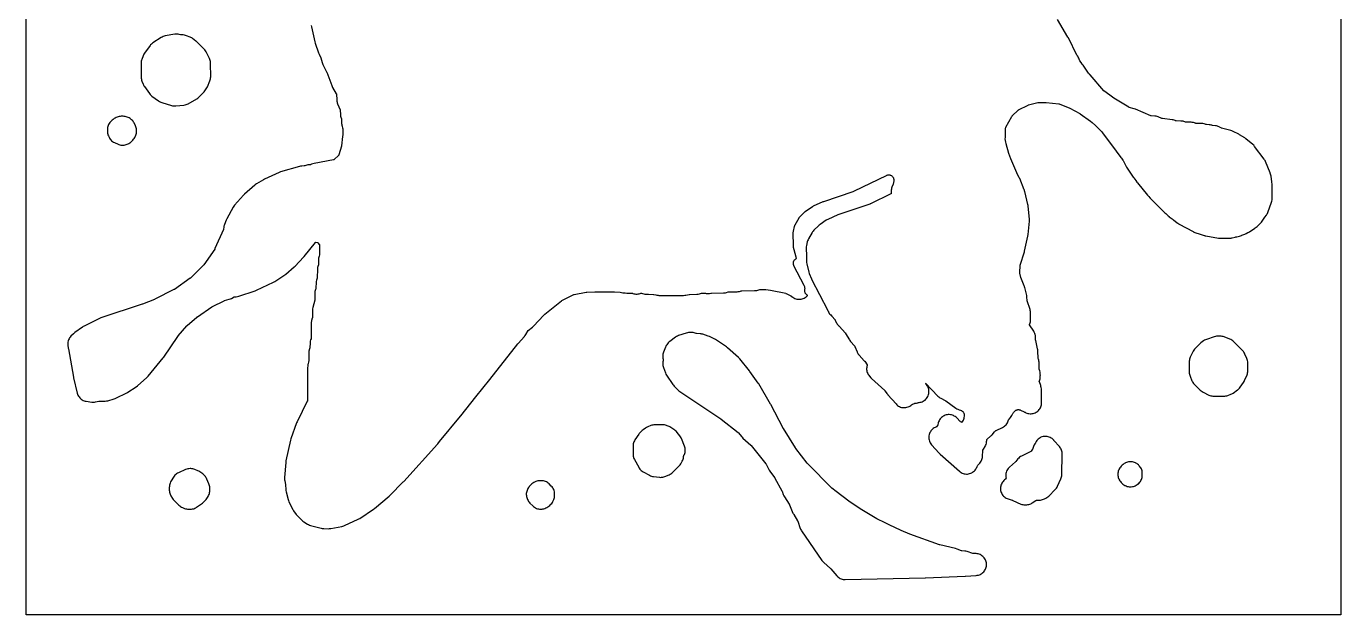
# Model space of a CAD drawing. Header units: millimetres. Extents: x 0 to 300, y 0 to 300.
# Drawn here: x 0 to 300, y 0 to 134.2 of the extents above; entities that cross this region are included whole.
import ezdxf

# ---------------------------------------------------------------- set-up
doc = ezdxf.new("R2010")
doc.units = ezdxf.units.MM
doc.layers.add('CUT', color=7, linetype='CONTINUOUS')

msp = doc.modelspace()

# ---------------------------------------------------------------- linework, layer by layer
at = {"layer": 'CUT'}
for points in [[(0, 0.0614), (0, 299.9386), (0.0029, 299.9971), (0.0614, 300), (299.9341, 300), (299.9926, 299.9971), (299.9954, 299.9386), (299.9954, 0.0614), (299.9926, 0.0029), (299.9341, 0), (0.0614, 0), (0.0029, 0.0029)], [(26.6581, 121.0111), (26.741, 120.8231), (26.8391, 120.6426), (26.9517, 120.4707), (28.0965, 118.8708), (28.2618, 118.664), (28.448, 118.4757), (28.653, 118.3083), (30.1998, 117.1761), (30.4385, 117.0214), (30.6932, 116.8949), (30.9607, 116.7981), (33.1611, 116.1406), (33.4027, 116.0814), (33.649, 116.0464), (33.8976, 116.0361), (34.1459, 116.0505), (35.9937, 116.2506), (36.245, 116.2908), (36.4909, 116.3564), (36.7288, 116.4466), (36.9564, 116.5606), (38.9458, 117.687), (39.133, 117.8042), (39.3092, 117.9375), (39.4729, 118.0858), (40.3218, 118.9263), (40.4723, 119.0891), (40.6077, 119.2646), (41.0633, 119.9122), (41.2077, 120.1434), (41.3261, 120.3889), (41.895, 121.7539), (41.9789, 121.9873), (42.0393, 122.2277), (42.0755, 122.473), (42.0873, 122.7207), (42.0812, 125.7398), (42.0696, 125.9754), (42.0358, 126.2088), (41.9802, 126.438), (41.9033, 126.661), (41.8056, 126.8757), (41.0198, 128.4078), (40.8928, 128.6273), (40.7441, 128.8328), (40.5755, 129.0222), (39.02, 130.5997), (38.8768, 130.7338), (38.7236, 130.8564), (37.9381, 131.4356), (37.7604, 131.5553), (37.573, 131.6593), (37.3774, 131.7469), (36.5916, 132.0591), (36.3418, 132.1434), (36.0845, 132.2009), (35.8225, 132.231), (35.3172, 132.2622), (35.2971, 132.264), (35.256, 132.2707), (35.2158, 132.2816), (35.1742, 132.2964), (34.9261, 132.3704), (34.6716, 132.4182), (34.4136, 132.4395), (34.1548, 132.434), (33.8979, 132.4018), (31.7067, 132.0107), (31.4628, 131.9544), (31.2258, 131.874), (30.9979, 131.7704), (30.7816, 131.6444), (28.8943, 130.4152), (28.7111, 130.2837), (28.5405, 130.1363), (28.3838, 129.9741), (28.2425, 129.7984), (26.9753, 128.0699), (26.849, 127.88), (26.7405, 127.6793), (26.6507, 127.4695), (26.3523, 126.6736), (26.282, 126.4565), (26.2318, 126.2338), (26.2021, 126.0075), (26.1932, 125.7794), (26.2142, 122.5976), (26.2263, 122.368), (26.2594, 122.1406), (26.3133, 121.9172), (26.3874, 121.6996)], [(22.3122, 107.1134), (22.5432, 107.1554), (22.7693, 107.2188), (23.0222, 107.3027), (23.2293, 107.3818), (23.4286, 107.479), (23.6185, 107.5934), (23.7975, 107.7242), (23.9642, 107.8703), (24.19, 108.0866), (24.3536, 108.2591), (24.5002, 108.4462), (24.6282, 108.6465), (24.7367, 108.858), (24.9695, 109.3705), (25.06, 109.5992), (25.1277, 109.8358), (25.1718, 110.0778), (25.1919, 110.323), (25.1878, 110.569), (25.1595, 110.8134), (25.1073, 111.0539), (25.0318, 111.288), (24.9336, 111.5136), (24.6083, 112.1707), (24.4945, 112.3756), (24.3621, 112.569), (24.2121, 112.7492), (24.0459, 112.9145), (23.8649, 113.0635), (23.6708, 113.195), (23.4653, 113.3076), (23.2204, 113.4273), (23.0127, 113.5173), (22.7978, 113.5882), (22.5774, 113.6393), (22.3532, 113.6704), (22.1271, 113.681), (21.6574, 113.6818), (21.428, 113.6716), (21.2006, 113.6404), (20.9769, 113.5885), (20.7589, 113.5163), (20.5485, 113.4244), (20.2708, 113.2876), (20.0297, 113.1518), (19.805, 112.9901), (19.5996, 112.8045), (19.2299, 112.4313), (19.2253, 112.4268), (19.0611, 112.2438), (18.9156, 112.0457), (18.7903, 111.8342), (18.6864, 111.6114), (18.6049, 111.3795), (18.5465, 111.1407), (18.5119, 110.8973), (18.5013, 110.6517), (18.5036, 110.2796), (18.5198, 110.011), (18.5647, 109.7457), (18.5738, 109.7134), (18.5747, 109.7083), (18.6073, 109.595), (18.6379, 109.4868), (18.6397, 109.4823), (18.6485, 109.4516), (18.7493, 109.2042), (18.8886, 108.9085), (19.0062, 108.6882), (19.1451, 108.4807), (19.3041, 108.2881), (19.4815, 108.1123), (19.6755, 107.9551), (19.8843, 107.8181), (20.1056, 107.7026), (20.11, 107.7006), (20.9372, 107.3202), (21.1548, 107.2322), (21.3798, 107.165), (21.61, 107.1193), (21.8436, 107.0953), (22.0783, 107.0934)], [(145.4065, 56.3745), (145.8661, 55.1375), (145.985, 54.8673), (146.135, 54.6131), (147.5402, 52.5233), (147.6815, 52.3332), (147.8401, 52.1574), (148.7726, 51.2177), (148.9601, 51.047), (149.1639, 50.8961), (158.5531, 44.6591), (158.5913, 44.6326), (158.6284, 44.6047), (162.4802, 41.5893), (162.4842, 41.586), (162.5207, 41.5525), (162.538, 41.5335), (162.5525, 41.5156), (163.2287, 40.6383), (163.3816, 40.4582), (163.5509, 40.2933), (165.3564, 38.6934), (165.3604, 38.6897), (165.4175, 38.6301), (165.4296, 38.6158), (168.7701, 34.4381), (168.7819, 34.4226), (168.8273, 34.3519), (168.8366, 34.3347), (169.4412, 33.1367), (169.5512, 32.9412), (169.6782, 32.7563), (170.7622, 31.3213), (170.8111, 31.2514), (170.8549, 31.1783), (172.4496, 28.2852), (172.452, 28.2806), (172.485, 28.2078), (172.4914, 28.1908), (172.7712, 27.3952), (172.8867, 27.1203), (173.0341, 26.861), (174.1208, 25.1909), (174.1297, 25.1766), (174.1638, 25.1123), (174.1706, 25.0969), (174.9886, 23.1503), (175.0668, 22.982), (175.1572, 22.8201), (176.0083, 21.4201), (176.018, 21.4032), (176.054, 21.3273), (176.0609, 21.3091), (176.6318, 19.6912), (176.7149, 19.4854), (176.8159, 19.2877), (176.9341, 19.0998), (181.6034, 12.3574), (181.7912, 12.1186), (182.0066, 11.9044), (183.5231, 10.5691), (183.5836, 10.512), (183.64, 10.4508), (184.984, 8.8847), (185.1525, 8.7068), (185.3376, 8.5463), (185.5375, 8.4046), (185.7503, 8.2832), (185.974, 8.1833), (186.2064, 8.1057), (186.4452, 8.0512), (186.6883, 8.0203), (186.9332, 8.0134), (205.1482, 8.3927), (205.204, 8.3945), (214.2703, 8.7861), (214.3248, 8.789), (216.8103, 8.9507), (217.0532, 8.9785), (217.2922, 9.0299), (217.525, 9.1044), (217.7495, 9.2012), (217.9634, 9.3195), (218.1648, 9.4582), (218.3516, 9.6158), (218.5222, 9.791), (218.6748, 9.9819), (218.808, 10.1869), (218.9206, 10.4039), (219.0115, 10.6308), (219.0798, 10.8656), (219.1248, 11.1058), (219.1461, 11.3494), (219.1436, 11.5938), (219.1171, 11.8369), (219.0671, 12.0761), (218.9939, 12.3094), (218.8984, 12.5344), (218.7812, 12.749), (218.6437, 12.9511), (218.4871, 13.1388), (218.3129, 13.3104), (218.1228, 13.4641), (217.9186, 13.5985), (217.7023, 13.7123), (217.4758, 13.8044), (217.2415, 13.874), (217.0015, 13.9204), (216.758, 13.943), (216.1526, 13.9697), (216.1473, 13.9701), (216.0967, 13.9765), (216.071, 13.9821), (216.0482, 13.9885), (214.7499, 14.3914), (214.7409, 14.3942), (214.4613, 14.4636), (214.1757, 14.5003), (213.5524, 14.5443), (213.5333, 14.5461), (213.5021, 14.5515), (213.4908, 14.5546), (213.4726, 14.5612), (212.4316, 14.9676), (212.1053, 15.0698), (212.104, 15.0701), (212.1019, 15.0708), (208.5263, 15.9313), (208.4647, 15.9478), (208.4041, 15.9677), (201.6185, 18.3924), (199.6562, 19.2184), (196.9165, 20.5235), (196.0597, 20.9316), (195.4335, 21.2299), (194.7472, 21.5568), (194.0898, 21.8858), (193.347, 22.3028), (190.3102, 24.1645), (187.743, 25.8806), (184.8448, 28.0907), (183.8701, 28.8827), (178.3675, 34.3841), (178.3437, 34.408), (178.3426, 34.4091), (178.2905, 34.4647), (178.2408, 34.5253), (175.6298, 37.9327), (175.5967, 37.978), (175.5658, 38.0248), (172.7888, 42.4565), (172.7644, 42.4971), (172.7417, 42.5386), (169.9381, 47.9187), (169.8759, 48.0311), (167.17, 52.6305), (167.0592, 52.8024), (165.1598, 55.4993), (165.0617, 55.6293), (162.8712, 58.3452), (162.7323, 58.5033), (162.5806, 58.6491), (160.0496, 60.8855), (159.7929, 61.0842), (157.5413, 62.6041), (157.2644, 62.7662), (155.9626, 63.4198), (155.6329, 63.5568), (154.4305, 63.9584), (154.2138, 64.0201), (153.9925, 64.062), (153.7683, 64.0839), (152.9937, 64.1242), (152.9711, 64.126), (152.8866, 64.1408), (152.8852, 64.1411), (152.8682, 64.1466), (152.6441, 64.2251), (152.4321, 64.2889), (152.2153, 64.3337), (151.9954, 64.3591), (151.9633, 64.36), (151.9599, 64.3605), (151.9542, 64.3606), (151.9526, 64.3608), (151.7252, 64.3673), (151.6954, 64.3681), (151.695, 64.3681), (151.6898, 64.3683), (151.3596, 64.3602), (151.1173, 64.3425), (150.8779, 64.3013), (150.6436, 64.2371), (150.6431, 64.237), (150.6354, 64.2345), (148.8679, 63.6565), (148.6178, 63.5596), (148.3795, 63.4364), (148.1558, 63.2885), (146.8773, 62.3404), (146.6798, 62.1776), (146.4999, 61.9955), (146.3397, 61.7959), (146.1726, 61.5646), (146.058, 61.3911), (145.9581, 61.2086), (145.8738, 61.0185), (145.4193, 59.8665), (145.3436, 59.6448), (145.289, 59.4169), (145.2559, 59.185), (145.2448, 58.951), (145.2555, 58.7169), (145.2882, 58.4849), (145.3424, 58.257), (145.3745, 58.1455), (145.3788, 58.1292), (145.3857, 58.0935), (145.3795, 58.0581), (145.3754, 58.0414), (145.336, 57.8948), (145.2819, 57.6429), (145.2541, 57.3868), (145.2527, 57.1291), (145.2779, 56.8727), (145.3294, 56.6203)], [(265.619, 54.3789), (266.0498, 53.3756), (266.1545, 53.1607), (266.2793, 52.9568), (266.423, 52.7657), (266.5842, 52.5892), (267.9556, 51.2257), (268.1561, 51.0466), (268.3747, 50.8902), (268.6089, 50.7581), (269.9194, 50.1091), (270.1308, 50.0164), (270.3498, 49.9435), (270.5746, 49.8911), (270.8033, 49.8597), (271.0339, 49.8495), (273.3318, 49.8542), (273.5634, 49.8654), (273.793, 49.8981), (274.0186, 49.9519), (274.2383, 50.0263), (274.9087, 50.2889), (275.1684, 50.4082), (275.4129, 50.5563), (276.4281, 51.2539), (276.6062, 51.3884), (276.7715, 51.5382), (276.9229, 51.7021), (277.0591, 51.8789), (277.806, 52.944), (277.9472, 53.17), (278.0635, 53.4098), (278.6083, 54.7047), (278.6938, 54.9403), (278.7553, 55.1832), (278.7922, 55.4311), (278.804, 55.6815), (278.799, 57.4411), (278.7853, 57.6955), (278.7457, 57.9471), (278.6808, 58.1934), (278.5912, 58.4319), (278.1425, 59.4624), (278.0391, 59.6724), (277.9165, 59.8719), (277.7757, 60.059), (277.6181, 60.2322), (275.5589, 62.2914), (275.3638, 62.467), (275.1513, 62.6212), (274.9239, 62.7523), (274.684, 62.8587), (273.3863, 63.3549), (273.1698, 63.4266), (272.9476, 63.4782), (272.7217, 63.5093), (272.4939, 63.5198), (271.9398, 63.5199), (271.6715, 63.5055), (271.4063, 63.4624), (271.1473, 63.3911), (269.3718, 62.798), (269.1329, 62.7043), (268.9049, 62.5866), (268.6901, 62.4461), (268.0921, 62.0097), (267.9273, 61.8784), (267.7741, 61.7337), (266.8031, 60.7356), (266.6329, 60.5415), (266.4836, 60.3309), (266.3568, 60.106), (265.6733, 58.7322), (265.5798, 58.5202), (265.5063, 58.3003), (265.4535, 58.0747), (265.4218, 57.8451), (265.4116, 57.6135), (265.4162, 55.3601), (265.4294, 55.1084), (265.4679, 54.8592), (265.5313, 54.6152)], [(140.0393, 33.2191), (140.1983, 33.0415), (140.3735, 32.8798), (140.5633, 32.7355), (140.7659, 32.61), (140.7687, 32.6085), (142.22, 31.8027), (142.4375, 31.6954), (142.6644, 31.6096), (142.8986, 31.5463), (143.1377, 31.5059), (144.4888, 31.3449), (144.7505, 31.3276), (145.0125, 31.3378), (145.272, 31.3753), (145.5261, 31.4398), (145.7721, 31.5306), (146.7231, 31.9395), (146.9344, 32.0424), (147.1351, 32.1646), (147.3235, 32.3052), (147.4978, 32.4629), (149.0562, 34.0114), (149.2212, 34.1923), (149.3677, 34.3884), (149.4944, 34.598), (149.7191, 35.0145), (149.8203, 35.2253), (149.9015, 35.4447), (149.9617, 35.6707), (150.0006, 35.9013), (150.0331, 36.1699), (150.0355, 36.1865), (150.0431, 36.222), (150.0567, 36.2552), (150.0642, 36.2705), (150.1079, 36.3546), (150.207, 36.5698), (150.2853, 36.7933), (150.3422, 37.0234), (150.3769, 37.2577), (150.3894, 37.4943), (150.3794, 37.731), (150.347, 37.9657), (150.2926, 38.1963), (150.2165, 38.4207), (149.537, 40.1517), (149.4372, 40.3735), (149.3164, 40.5846), (149.1756, 40.7829), (148.5642, 41.5609), (148.3907, 41.7592), (148.1972, 41.9382), (147.9859, 42.0959), (146.907, 42.8157), (146.7135, 42.9325), (146.5102, 43.0313), (146.2989, 43.1114), (146.1459, 43.1616), (145.8935, 43.23), (145.6353, 43.2717), (145.3741, 43.2862), (143.467, 43.2919), (143.2359, 43.2819), (143.0066, 43.2506), (142.7813, 43.1982), (142.5618, 43.1252), (141.8449, 42.8494), (141.576, 42.7272), (141.3233, 42.5741), (140.7814, 42.2004), (140.5821, 42.0477), (140.3992, 41.8758), (140.0486, 41.5114), (139.904, 41.3473), (139.7743, 41.1713), (138.9244, 39.905), (138.7954, 39.6902), (138.6885, 39.4635), (138.6756, 39.4324), (138.6739, 39.4281), (138.591, 39.1946), (138.5317, 38.954), (138.4964, 38.7087), (138.4857, 38.4612), (138.4968, 36.6299), (138.5099, 36.3888), (138.5462, 36.15), (138.6054, 35.9159), (138.6097, 35.904), (138.6159, 35.8796), (138.6979, 35.653), (138.8012, 35.4354), (139.7755, 33.6157), (139.8979, 33.4111)], [(222.3509, 29.0614), (222.3361, 28.814), (222.3458, 28.5663), (222.38, 28.3207), (222.4384, 28.0798), (222.5203, 27.8459), (222.6251, 27.6212), (222.7515, 27.408), (222.8985, 27.2083), (223.0644, 27.0242), (223.2479, 26.8574), (223.4469, 26.7097), (223.6596, 26.5823), (223.8838, 26.4766), (224.1174, 26.3937), (225.0154, 26.1243), (225.088, 26.1), (225.159, 26.0712), (227.0241, 25.2457), (227.2411, 25.1615), (227.465, 25.0978), (227.6939, 25.0553), (227.9257, 25.0342), (228.1584, 25.0348), (228.3901, 25.057), (228.6188, 25.1007), (228.8424, 25.1654), (229.0521, 25.2369), (229.243, 25.3108), (229.4271, 25.4), (229.6033, 25.504), (230.4485, 26.0506), (230.4652, 26.0608), (230.501, 26.0792), (230.5406, 26.0863), (230.56, 26.0883), (231.4479, 26.158), (231.6893, 26.1888), (231.9266, 26.243), (232.1574, 26.3199), (232.3797, 26.419), (232.7131, 26.5874), (232.9406, 26.7177), (233.1531, 26.8712), (233.3485, 27.046), (234.8515, 28.5406), (235.0073, 28.7104), (235.1467, 28.8939), (235.2687, 29.0894), (235.3721, 29.2953), (236.1203, 30.9735), (236.2107, 31.207), (236.2772, 31.4483), (236.3193, 31.6951), (236.3365, 31.9448), (236.4243, 36.6449), (236.4179, 36.877), (236.39, 37.1074), (236.3408, 37.3342), (236.2708, 37.5555), (236.1806, 37.7693), (236.0709, 37.9739), (235.9428, 38.1674), (235.7972, 38.3482), (234.5396, 39.7697), (234.484, 39.8326), (234.3136, 40.0072), (234.127, 40.1643), (233.926, 40.3026), (233.7125, 40.4206), (233.4885, 40.5172), (233.2562, 40.5915), (233.0177, 40.6428), (232.7753, 40.6707), (232.5314, 40.6748), (232.2882, 40.655), (232.0482, 40.6117), (231.8135, 40.5452), (231.5864, 40.4562), (231.369, 40.3454), (231.1635, 40.214), (230.9718, 40.0631), (230.7956, 39.8943), (230.6368, 39.7092), (230.4968, 39.5094), (230.3769, 39.297), (230.3499, 39.2358), (230.311, 39.1586), (230.2343, 39.061), (230.2357, 39.0599), (230.1616, 38.9665), (230.0371, 38.7762), (229.9304, 38.5755), (229.8424, 38.3658), (229.7738, 38.1491), (229.7251, 37.927), (229.7151, 37.8682), (229.7112, 37.8486), (229.7001, 37.8088), (229.6813, 37.7721), (229.6708, 37.755), (229.3518, 37.2631), (229.3416, 37.2482), (229.3186, 37.2189), (229.2869, 37.2), (229.2706, 37.1918), (227.162, 36.1852), (226.9277, 36.0576), (226.7083, 35.9056), (226.5063, 35.7312), (226.3241, 35.5362), (225.8179, 34.9331), (225.8146, 34.9293), (225.7632, 34.8763), (225.7504, 34.8644), (224.4081, 33.6815), (224.2351, 33.5136), (224.0791, 33.3298), (223.9415, 33.1318), (223.8236, 32.9214), (223.7266, 32.7007), (223.6513, 32.4717), (223.5983, 32.2364), (223.5683, 31.9972), (223.5615, 31.7562), (223.5779, 31.5156), (223.6016, 31.3727), (223.6007, 31.3725), (223.6194, 31.2558), (223.6145, 31.2175), (223.6108, 31.1991), (223.5629, 30.9862), (223.5582, 30.9677), (223.546, 30.9308), (223.4899, 30.895), (223.2879, 30.7513), (223.1011, 30.5883), (222.9314, 30.4077), (222.7803, 30.2111), (222.6495, 30.0005), (222.5402, 29.7781), (222.4535, 29.5458), (222.3902, 29.3062)], [(33.5522, 26.2544), (33.7509, 26.0336), (33.7559, 26.0286), (34.8189, 24.9799), (35.0061, 24.8128), (35.2092, 24.6654), (35.4259, 24.5391), (35.6543, 24.4351), (36.1303, 24.2466), (36.3541, 24.17), (36.5843, 24.1149), (36.8186, 24.0818), (37.055, 24.0711), (37.4789, 24.0718), (37.7244, 24.0843), (37.9676, 24.1209), (38.2059, 24.1812), (38.4372, 24.2646), (38.6592, 24.3703), (38.8697, 24.4973), (39.7982, 25.1217), (39.9966, 25.2699), (40.1794, 25.4371), (41.0266, 26.2925), (41.2031, 26.4908), (41.3576, 26.7067), (41.4883, 26.9377), (41.6213, 27.2048), (41.7149, 27.4172), (41.7885, 27.6373), (41.8413, 27.8633), (41.873, 28.0932), (41.8831, 28.3251), (41.8817, 28.8953), (41.8685, 29.1453), (41.8304, 29.3927), (41.7678, 29.6351), (41.6812, 29.87), (41.2321, 30.9226), (41.1316, 31.1309), (41.0122, 31.329), (40.8751, 31.5153), (40.7213, 31.6881), (40.4449, 31.9711), (40.2606, 32.1419), (40.06, 32.2933), (39.606, 32.6013), (39.3769, 32.7395), (39.1342, 32.8524), (38.433, 33.1341), (38.2158, 33.2099), (37.9927, 33.2655), (37.7653, 33.3003), (37.5358, 33.3141), (37.3999, 33.316), (37.1329, 33.3054), (36.8686, 33.2664), (36.61, 33.1994), (36.3599, 33.1052), (34.7402, 32.3939), (34.5133, 32.2802), (34.2991, 32.144), (34.0998, 31.9869), (33.9174, 31.8103), (33.7539, 31.6162), (33.611, 31.4064), (33.0856, 30.545), (32.9519, 30.2947), (32.8474, 30.0308), (32.7708, 29.8001), (32.7688, 29.7941), (32.6988, 29.5388), (32.6563, 29.2776), (32.6415, 29.0134), (32.64, 28.4231), (32.6499, 28.1936), (32.6808, 27.9661), (32.7325, 27.7423), (32.7366, 27.73), (32.7412, 27.7106), (32.8144, 27.4927), (32.9074, 27.2824), (33.0193, 27.0815), (33.3811, 26.4973)], [(253.0896, 29.4265), (253.319, 29.5322), (253.5365, 29.6605), (253.74, 29.81), (253.9274, 29.9793), (253.9713, 30.0233), (254.1378, 30.2072), (254.2853, 30.4067), (254.4122, 30.6199), (254.5174, 30.8446), (254.5999, 31.0786), (254.6587, 31.3196), (254.6933, 31.5653), (254.7034, 31.8132), (254.6992, 32.2869), (254.6848, 32.5336), (254.6461, 32.7776), (254.5835, 33.0167), (254.4977, 33.2484), (254.3893, 33.4705), (254.2596, 33.6808), (254.1097, 33.8772), (253.9412, 34.058), (253.8415, 34.1549), (253.6499, 34.3228), (253.4423, 34.4704), (253.2208, 34.5961), (253.1405, 34.6364), (252.9271, 34.7313), (252.7057, 34.8058), (252.4784, 34.8594), (252.247, 34.8915), (252.0137, 34.9019), (251.7804, 34.8905), (251.5492, 34.8573), (251.3221, 34.8027), (251.1011, 34.7272), (250.8881, 34.6314), (250.7894, 34.5813), (250.5614, 34.4501), (250.3484, 34.2956), (250.1528, 34.1196), (249.9168, 33.8836), (249.7406, 33.6878), (249.586, 33.4746), (249.4547, 33.2463), (249.4061, 33.1504), (249.31, 32.9364), (249.2343, 32.7143), (249.1798, 32.4862), (249.1469, 32.2539), (249.136, 32.0195), (249.147, 31.7851), (249.18, 31.5529), (249.2346, 31.3247), (249.3103, 31.1026), (249.4066, 30.8887), (249.4596, 30.7842), (249.5871, 30.562), (249.7367, 30.354), (249.9067, 30.1623), (250.1051, 29.9606), (250.2962, 29.7855), (250.5045, 29.6311), (250.7275, 29.4991), (250.8095, 29.4562), (251.027, 29.3553), (251.2532, 29.2756), (251.486, 29.218), (251.7232, 29.183), (251.9627, 29.1709), (252.2022, 29.1817), (252.4396, 29.2155), (252.6727, 29.2719), (252.8993, 29.3503)], [(116.9017, 24.1139), (117.15, 24.0786), (117.4005, 24.0682), (117.4751, 24.0689), (117.704, 24.0815), (117.9308, 24.1149), (118.1535, 24.169), (118.3704, 24.2433), (118.5795, 24.3372), (118.8371, 24.4672), (119.0711, 24.6017), (119.2892, 24.7606), (119.4889, 24.9421), (119.7361, 25.1923), (119.9151, 25.3943), (120.0714, 25.6145), (120.203, 25.8503), (120.3269, 26.1036), (120.4178, 26.313), (120.4892, 26.5299), (120.5405, 26.7524), (120.5713, 26.9786), (120.5813, 27.2067), (120.5807, 27.5607), (120.5678, 27.8097), (120.5302, 28.0562), (120.4683, 28.2977), (120.3825, 28.5318), (120.2739, 28.7562), (120.1435, 28.9687), (119.9926, 29.1672), (119.8226, 29.3496), (119.3136, 29.844), (119.1317, 30.0043), (118.9351, 30.1463), (118.7256, 30.2685), (118.5053, 30.3699), (118.2763, 30.4494), (118.0406, 30.5064), (117.8004, 30.5403), (117.5582, 30.5507), (117.224, 30.5489), (116.9953, 30.5372), (116.7686, 30.5046), (116.5459, 30.4513), (116.329, 30.378), (116.1197, 30.2851), (115.8545, 30.1525), (115.8473, 30.1489), (115.6144, 30.0164), (115.3969, 29.8597), (115.1975, 29.6806), (114.9704, 29.4535), (114.7922, 29.2552), (114.7697, 29.2239), (114.7688, 29.2229), (114.7536, 29.2017), (114.6361, 29.039), (114.631, 29.0301), (114.6148, 29.0073), (114.4845, 28.7766), (114.3783, 28.563), (114.2838, 28.3478), (114.2098, 28.1248), (114.1572, 27.8958), (114.1262, 27.6628), (114.1173, 27.428), (114.1305, 27.1934), (114.1656, 26.961), (114.2224, 26.733), (114.3004, 26.5113), (114.3988, 26.298), (114.5186, 26.0674), (114.6437, 25.8532), (114.7895, 25.6525), (114.9545, 25.4672), (114.9587, 25.4629), (115.5956, 24.8152), (115.7801, 24.6455), (115.9808, 24.4951), (116.1955, 24.3655), (116.4221, 24.2581), (116.6583, 24.174)]]:
    msp.add_lwpolyline(points, close=True, dxfattribs=at)
msp.add_lwpolyline([(65.0466, 134.3901), (65.0925, 134.1061), (65.8571, 130.6483), (65.9262, 130.3982), (65.9286, 130.3911), (66.6608, 128.1922), (66.7311, 128.0062), (66.8159, 127.8263), (67.1593, 127.1676), (67.1678, 127.1502), (67.1987, 127.0724), (67.2044, 127.0538), (67.5068, 125.9795), (67.5859, 125.744), (67.6879, 125.5176), (68.5404, 123.852), (68.5713, 123.7869), (68.5982, 123.7201), (69.7092, 120.6976), (69.7116, 120.691), (69.8007, 120.4791), (69.909, 120.2762), (70.7622, 118.8407), (70.7712, 118.8248), (70.7738, 118.8191), (70.7768, 118.7998), (70.7782, 118.7816), (70.855, 117.3743), (70.8734, 117.21), (70.8775, 117.1643), (70.8801, 117.1494), (70.8866, 117.0914), (70.9039, 117.016), (70.9154, 116.9517), (70.9376, 116.8691), (70.9503, 116.8139), (70.9595, 116.7878), (70.9715, 116.7431), (71.0454, 116.5402), (71.629, 115.1302), (71.6351, 115.1146), (71.6417, 115.0935), (71.6431, 115.0825), (71.6442, 115.0656), (71.6819, 114.1293), (71.7014, 113.9022), (71.7416, 113.6779), (71.8019, 113.4582), (71.8821, 113.2449), (71.8842, 113.24), (71.9048, 113.1919), (71.9112, 113.1759), (71.9227, 113.1404), (71.9274, 113.1039), (71.9284, 113.0864), (71.9664, 112.0377), (71.9822, 111.8334), (72.0146, 111.631), (72.0636, 111.432), (72.1969, 110.9724), (72.1982, 110.9672), (72.2084, 110.9175), (72.2113, 110.8913), (72.2125, 110.8678), (72.2478, 109.5073), (72.2479, 109.5036), (72.2447, 109.4344), (72.243, 109.4178), (72.1965, 109.0481), (71.925, 106.9097), (71.9243, 106.905), (71.9156, 106.8621), (71.9114, 106.8462), (71.3426, 104.8786), (71.3365, 104.8596), (71.3203, 104.8199), (71.2924, 104.7874), (71.2781, 104.7734), (70.2383, 103.7984), (70.2251, 103.7865), (70.1949, 103.7633), (70.1583, 103.7529), (70.1409, 103.7492), (65.6881, 102.9317), (65.3959, 102.8596), (65.1145, 102.7529), (64.9276, 102.6689), (64.9116, 102.6622), (64.8763, 102.6501), (64.8398, 102.6447), (64.8223, 102.6434), (64.4713, 102.6247), (64.2417, 102.6018), (64.0152, 102.5579), (63.7936, 102.4932), (63.579, 102.4084), (63.5421, 102.3918), (63.5261, 102.3851), (63.4908, 102.373), (63.4543, 102.3676), (63.4368, 102.3663), (62.9109, 102.3383), (62.6223, 102.3061), (62.3394, 102.2406), (58.0435, 100.9793), (57.7062, 100.8532), (54.3772, 99.3276), (54.1611, 99.2155), (52.5187, 98.2596), (52.3182, 98.1297), (52.131, 97.9813), (49.8103, 95.953), (49.5807, 95.7244), (47.5411, 93.4121), (47.3704, 93.1956), (47.2246, 92.9616), (45.7567, 90.2882), (45.6263, 90.0122), (45.2243, 89.0054), (45.1541, 88.8055), (45.1011, 88.6004), (45.0657, 88.3916), (45.0117, 87.9643), (45.009, 87.9464), (45.0004, 87.9085), (44.9883, 87.8715), (44.9814, 87.8548), (43.0702, 83.5062), (43.0623, 83.4893), (43.023, 83.4194), (43.0127, 83.4039), (40.496, 79.8159), (40.4927, 79.8114), (40.4391, 79.747), (40.4259, 79.7332), (37.4872, 76.7952), (37.4833, 76.7914), (37.4195, 76.7374), (37.4042, 76.7261), (33.7901, 74.1897), (33.7863, 74.1871), (33.7253, 74.1504), (33.7109, 74.1428), (29.363, 71.965), (29.3179, 71.9436), (29.272, 71.9241), (26.5354, 70.8289), (26.4986, 70.8148), (26.4614, 70.8021), (17.0361, 67.7336), (16.8615, 67.6695), (16.6921, 67.5925), (13.1744, 65.834), (12.9956, 65.7353), (12.8254, 65.6222), (11.0546, 64.3391), (10.8937, 64.2122), (10.7438, 64.0724), (10.2036, 63.5261), (10.0353, 63.3377), (9.8869, 63.1333), (9.7598, 62.9149), (9.6554, 62.6849), (9.5748, 62.4454), (9.5188, 62.1991), (9.4879, 61.9483), (9.4824, 61.6957), (9.5025, 61.4439), (9.5912, 60.7667), (9.6089, 60.6523), (10.7604, 54.1955), (10.7899, 54.0539), (11.6228, 50.5648), (11.6924, 50.3263), (11.7853, 50.0959), (11.9007, 49.8758), (12.0374, 49.6683), (12.1939, 49.4754), (12.3689, 49.2989), (12.5605, 49.1407), (12.7668, 49.0023), (12.9859, 48.8851), (13.2155, 48.7902), (13.4534, 48.7186), (13.6973, 48.6709), (14.9393, 48.4916), (15.1535, 48.47), (15.3687, 48.467), (15.5835, 48.4825), (15.7961, 48.5164), (16.5656, 48.6733), (16.5709, 48.6743), (16.6524, 48.6842), (16.671, 48.6852), (17.98, 48.7259), (18.2846, 48.754), (18.5834, 48.8192), (20.0293, 49.2285), (20.248, 49.3014), (20.459, 49.3942), (22.9382, 50.6236), (23.1775, 50.7592), (25.1146, 52.002), (25.4012, 52.2163), (27.5394, 54.0679), (27.7012, 54.2212), (27.8488, 54.3883), (31.2384, 58.591), (31.3588, 58.7533), (34.5863, 63.4932), (34.6259, 63.5479), (34.6685, 63.6003), (36.6527, 65.9034), (36.656, 65.907), (36.7076, 65.9589), (36.72, 65.97), (38.9527, 67.8808), (39.0056, 67.9236), (39.0609, 67.9632), (42.3645, 70.1932), (42.4295, 70.2341), (42.4971, 70.2707), (45.1507, 71.6013), (45.1669, 71.609), (45.2389, 71.6369), (45.2561, 71.6422), (46.3361, 71.9463), (46.5722, 72.0257), (46.7992, 72.1281), (47.4618, 72.4679), (47.4778, 72.4756), (47.5131, 72.4897), (47.5506, 72.4969), (47.5682, 72.499), (47.9324, 72.5339), (48.2116, 72.5766), (48.4841, 72.6506), (52.2585, 73.908), (52.5272, 74.0151), (56.3965, 75.8241), (56.5691, 75.9131), (56.7344, 76.0154), (58.9849, 77.5313), (59.2107, 77.7028), (61.1647, 79.3698), (61.3308, 79.5251), (63.2784, 81.5194), (63.4489, 81.713), (65.9962, 84.9261), (66.008, 84.9403), (66.0353, 84.9684), (66.0742, 84.9642), (66.0924, 84.9608), (66.486, 84.8776), (66.5033, 84.8735), (66.5395, 84.8622), (66.5665, 84.8354), (66.5782, 84.822), (66.8736, 84.467), (66.8847, 84.4529), (66.9063, 84.4213), (66.9107, 84.3833), (66.9115, 84.3654), (66.9531, 82.3311), (66.9479, 82.2043), (66.9465, 82.1697), (66.946, 82.1572), (66.946, 82.1556), (66.9414, 82.1336), (66.9354, 82.1135), (66.8247, 81.7747), (66.7617, 81.5455), (66.7207, 81.3112), (66.7022, 81.0742), (66.7014, 81.0486), (66.6639, 79.8163), (66.6636, 79.8108), (66.6579, 79.7616), (66.6493, 79.7333), (66.6406, 79.71), (66.6126, 79.6406), (66.5368, 79.4252), (66.4811, 79.2037), (66.4457, 78.9781), (66.4311, 78.7502), (66.3974, 76.9118), (66.3965, 76.892), (66.3912, 76.8496), (66.3815, 76.808), (66.3755, 76.7891), (66.2855, 76.5313), (66.2141, 76.2873), (66.1679, 76.0374), (66.1472, 75.784), (66.1097, 74.5513), (66.1094, 74.5458), (66.1037, 74.4966), (66.0951, 74.4684), (66.0864, 74.4451), (66.0543, 74.3655), (65.9793, 74.1525), (65.9239, 73.9337), (65.8884, 73.7108), (65.8732, 73.4856), (65.8364, 71.842), (65.8353, 71.8207), (65.8229, 71.7296), (65.8182, 71.7088), (65.4001, 70.0644), (65.3455, 69.7833), (65.3235, 69.4978), (65.2886, 67.7339), (65.2884, 67.7288), (65.2836, 67.68), (65.279, 67.6551), (65.2735, 67.633), (65.1297, 67.1066), (65.0824, 66.899), (65.0529, 66.6882), (65.0415, 66.4756), (65.0034, 63.035), (65.0026, 63.0147), (64.9974, 62.9711), (64.9874, 62.9284), (64.9812, 62.909), (64.8967, 62.6679), (64.826, 62.4282), (64.7795, 62.1827), (64.7578, 61.9338), (64.7213, 60.9505), (64.7206, 60.9393), (64.7158, 60.899), (64.7153, 60.8953), (64.7034, 60.8594), (64.6855, 60.8159), (64.687, 60.8153), (64.6756, 60.7872), (64.6609, 60.7458), (64.6186, 60.6347), (64.6088, 60.5984), (64.5984, 60.5692), (64.5659, 60.4405), (64.554, 60.3965), (64.5523, 60.3868), (64.5417, 60.3449), (64.506, 60.1163), (64.4916, 59.8854), (64.4581, 57.8154), (64.4572, 57.7973), (64.4435, 57.6998), (64.4383, 57.6776), (64.3244, 57.2514), (64.3242, 57.2507), (64.2771, 57.0371), (64.2487, 56.8202), (64.2455, 56.7435), (64.2311, 56.6563), (64.2154, 56.3972), (64.1507, 48.788), (64.1502, 48.7712), (64.1466, 48.7352), (64.1335, 48.7013), (64.1266, 48.6864), (61.8186, 44.0065), (61.7068, 43.7425), (60.3996, 40.0867), (60.3125, 39.7843), (59.2725, 35.0767), (59.221, 34.7292), (58.9538, 31.2564), (58.9469, 31.0174), (58.9628, 30.7789), (59.0015, 30.543), (59.1794, 29.709), (59.1825, 29.6925), (59.1913, 29.6206), (59.1922, 29.6038), (59.2254, 28.5631), (59.2478, 28.3001), (59.2977, 28.041), (59.733, 26.2864), (59.8142, 26.0223), (59.9241, 25.7688), (60.8065, 24.007), (60.9055, 23.828), (61.0188, 23.6577), (61.5842, 22.8788), (61.7172, 22.7113), (61.864, 22.5557), (62.927, 21.5216), (63.1358, 21.3397), (63.3635, 21.1821), (64.214, 20.6607), (64.4228, 20.546), (64.6415, 20.4517), (64.8682, 20.3787), (67.3017, 19.7206), (67.5052, 19.6746), (67.7118, 19.6458), (67.92, 19.6342), (68.984, 19.6196), (69.2312, 19.6285), (69.4764, 19.6617), (72.0524, 20.142), (72.254, 20.1883), (72.4511, 20.2511), (72.6423, 20.33), (75.7584, 21.7689), (75.9341, 21.8587), (76.1023, 21.962), (79.2549, 24.0753), (79.4787, 24.2442), (82.8109, 27.0666), (82.9604, 27.204), (86.0409, 30.2758), (86.1323, 30.3719), (93.823, 38.9007), (93.9068, 38.9985), (94.2989, 39.4812), (99.1117, 45.2782), (99.1509, 45.3266), (102.615, 49.7174), (105.7965, 53.6337), (105.8296, 53.6753), (112.1631, 61.8193), (112.1951, 61.8587), (112.2288, 61.8967), (113.6914, 63.4792), (113.7074, 63.4965), (113.8714, 63.6933), (114.0144, 63.9058), (114.5682, 64.8274), (114.5734, 64.8356), (115.5283, 65.5858), (115.6871, 65.7224), (115.6966, 65.7303), (115.852, 65.886), (118.0354, 68.2731), (118.3575, 68.5513), (122.1643, 71.57), (122.1797, 71.5816), (122.2499, 71.6264), (122.2669, 71.6355), (124.9933, 73.0044), (124.9979, 73.0062), (125.0332, 73.0165), (125.0492, 73.02), (127.8156, 73.5673), (127.8211, 73.5682), (127.9055, 73.5777), (127.9247, 73.5786), (129.7716, 73.6142), (134.0287, 73.6241), (134.0879, 73.6224), (134.2171, 73.6186), (134.2713, 73.6171), (135.5714, 73.5794), (136.1672, 73.4427), (136.4147, 73.3989), (136.6652, 73.3802), (136.6858, 73.3797), (137.044, 73.3709), (137.1211, 73.3691), (137.18, 73.3676), (137.2633, 73.3656), (138.2321, 73.342), (138.2526, 73.3409), (138.2963, 73.3351), (138.3391, 73.3245), (138.3585, 73.3179), (138.4282, 73.2923), (138.663, 73.2189), (138.904, 73.169), (139.1487, 73.1429), (139.3947, 73.1411), (139.6398, 73.1634), (139.8814, 73.2097), (140.1174, 73.2796), (140.2493, 73.3259), (140.3825, 73.352), (140.4, 73.355), (140.406, 73.3534), (140.4233, 73.3476), (140.6659, 73.2595), (140.9263, 73.1806), (141.1937, 73.1305), (141.279, 73.124), (141.2809, 73.1237), (141.2958, 73.1227), (141.465, 73.1098), (141.5028, 73.1089), (142.0091, 73.0978), (143.1242, 73.0734), (143.1467, 73.0723), (143.2389, 73.0591), (143.2498, 73.0563), (143.6602, 72.9379), (143.8853, 72.8842), (144.1143, 72.8514), (144.1633, 72.849), (144.1839, 72.8463), (144.4006, 72.8366), (146.0441, 72.8349), (149.7148, 72.8237), (149.8819, 72.8307), (150.0002, 72.8306), (150.2843, 72.8464), (150.5647, 72.8945), (151.2666, 73.0563), (151.2855, 73.0602), (151.3677, 73.0705), (151.3843, 73.0713), (153.0598, 73.1071), (153.3292, 73.1275), (153.3358, 73.1287), (153.3517, 73.1299), (153.6146, 73.1786), (153.8708, 73.255), (154.1161, 73.3427), (154.1324, 73.3482), (154.1681, 73.3574), (154.1824, 73.3584), (154.1998, 73.3584), (154.8781, 73.3444), (154.8992, 73.3434), (154.9444, 73.3373), (155.0242, 73.3172), (155.1736, 73.2871), (155.2554, 73.2705), (155.2561, 73.2704), (155.2572, 73.2702), (155.4135, 73.2539), (155.4922, 73.2456), (155.4927, 73.2456), (155.4935, 73.2455), (155.6588, 73.244), (155.7303, 73.2434), (155.7306, 73.2434), (155.7312, 73.2434), (155.9139, 73.2592), (155.9675, 73.2638), (155.9677, 73.2638), (155.9679, 73.2639), (156.2017, 73.3067), (156.3473, 73.3406), (156.3843, 73.345), (156.4041, 73.3458), (159.0956, 73.3822), (159.3255, 73.3959), (159.5532, 73.4307), (159.7767, 73.4863), (160.1988, 73.6122), (160.2151, 73.6167), (160.251, 73.624), (160.2876, 73.628), (160.304, 73.6287), (162.2151, 73.6654), (162.4872, 73.6856), (162.7555, 73.7352), (163.0167, 73.8138), (163.1818, 73.8735), (163.2016, 73.88), (163.2453, 73.8905), (163.2899, 73.8961), (163.3108, 73.8969), (166.2328, 73.9335), (166.4237, 73.9445), (166.447, 73.9443), (166.7049, 73.9694), (166.9588, 74.0211), (167.206, 74.0988), (167.3817, 74.1642), (167.3975, 74.1697), (167.4126, 74.1738), (167.8212, 74.1823), (167.8416, 74.1824), (168.1786, 74.182), (168.2815, 74.1819), (168.627, 74.1816), (168.7809, 74.1814), (168.7844, 74.1814), (169.8686, 74.042), (173.3555, 73.3052), (173.3607, 73.3039), (173.3816, 73.2977), (173.4158, 73.2849), (174.458, 72.7612), (174.53, 72.7217), (174.5344, 72.7192), (174.5995, 72.6767), (174.9769, 72.407), (175.1849, 72.2734), (175.4052, 72.161), (175.6354, 72.0709), (175.8735, 72.004), (176.117, 71.9609), (176.3635, 71.9421), (176.6107, 71.9477), (176.8561, 71.9777), (177.0974, 72.0318), (177.3322, 72.1095), (177.5581, 72.21), (177.773, 72.3323), (177.9747, 72.4753), (178.1614, 72.6375), (178.3311, 72.8173), (178.3371, 72.8251), (178.3329, 72.8274), (178.3349, 72.83), (178.3313, 72.8319), (178.3325, 72.8332), (178.333, 72.8339), (178.2549, 72.875), (178.155, 72.9409), (178.0622, 73.0165), (177.9774, 73.1009), (177.9015, 73.1933), (177.8351, 73.2928), (177.8009, 73.3571), (177.7825, 73.3918), (177.7374, 73.5027), (177.7036, 73.6174), (177.6813, 73.7349), (177.6709, 73.8541), (177.6724, 73.9737), (177.6857, 74.0926), (177.6925, 74.1241), (177.7205, 74.2944), (177.7287, 74.4225), (177.7242, 74.5509), (177.707, 74.6782), (177.6773, 74.8031), (177.6355, 74.9245), (177.5694, 75.0682), (177.5669, 75.0731), (177.5649, 75.077), (175.2028, 79.6099), (175.1529, 79.7186), (175.114, 79.8319), (175.0866, 79.9484), (175.071, 80.0671), (175.0672, 80.1867), (175.0754, 80.3062), (175.0955, 80.4242), (175.1272, 80.5396), (175.1703, 80.6513), (175.2242, 80.7582), (175.2886, 80.8591), (175.3627, 80.9531), (175.4458, 81.0393), (175.537, 81.1168), (175.6355, 81.1848), (175.7404, 81.2426), (175.8075, 81.2714), (175.6759, 81.5994), (175.646, 81.6824), (175.6239, 81.7511), (175.5999, 81.836), (175.131, 83.7508), (175.116, 83.8209), (175.1119, 83.8433), (175.0939, 83.9855), (175.0924, 84.0082), (175.0896, 84.0799), (175.057, 87.177), (175.0582, 87.2461), (175.0592, 87.268), (175.073, 87.4055), (175.0764, 87.4272), (175.089, 87.4952), (175.3107, 88.5312), (175.3262, 88.5953), (175.3317, 88.6155), (175.3708, 88.7349), (175.4222, 88.8496), (175.4318, 88.8682), (175.4634, 88.926), (176.3953, 90.5264), (176.4235, 90.5725), (176.4328, 90.587), (176.4923, 90.6714), (176.5588, 90.7503), (176.5705, 90.763), (176.6079, 90.802), (177.7609, 91.951), (177.804, 91.992), (177.818, 92.0047), (177.91, 92.0803), (177.9251, 92.0916), (177.9737, 92.1261), (179.4259, 93.1049), (179.4718, 93.1344), (179.4866, 93.1435), (179.5821, 93.1963), (179.5976, 93.204), (179.647, 93.2273), (181.8908, 94.2251), (181.945, 94.2476), (181.9897, 94.2651), (182.0449, 94.2851), (188.7312, 96.5342), (189.0253, 96.6545), (196.3283, 100.1974), (196.3838, 100.2227), (196.4016, 100.2303), (196.5108, 100.2707), (196.6179, 100.2988), (196.7273, 100.3163), (196.8379, 100.323), (196.9486, 100.319), (197.0584, 100.3042), (197.1662, 100.2787), (197.271, 100.2429), (197.3718, 100.197), (197.4677, 100.1415), (197.5577, 100.0769), (197.641, 100.0039), (197.7168, 99.923), (197.7843, 99.8352), (197.8429, 99.7412), (197.8921, 99.642), (197.9314, 99.5384), (197.9604, 99.4315), (197.9788, 99.3222), (197.9865, 99.2117), (197.9833, 99.0954), (197.9818, 99.0761), (197.9756, 99.0154), (197.9153, 98.5377), (197.9038, 98.4643), (197.8994, 98.4412), (197.8635, 98.2973), (197.8565, 98.2748), (197.8322, 98.2046), (197.5623, 97.4948), (197.4923, 97.2829), (197.4416, 97.0656), (197.4104, 96.8446), (197.3991, 96.6217), (197.3956, 96.0659), (197.3922, 96.0046), (197.3383, 95.975), (192.6844, 93.7172), (192.6134, 93.6855), (192.5404, 93.6583), (185.4242, 91.2646), (185.2055, 91.1794), (182.9416, 90.1727), (182.7462, 90.0754), (182.5601, 89.9614), (181.1743, 89.0274), (180.9834, 88.885), (180.8069, 88.7251), (179.7555, 87.6773), (179.6089, 87.518), (179.4767, 87.3466), (179.3598, 87.1645), (178.5339, 85.7461), (178.4135, 85.5117), (178.3184, 85.2658), (178.2497, 85.0113), (178.0743, 84.1918), (178.0315, 83.9186), (178.0191, 83.6424), (178.0389, 81.7596), (178.0512, 80.5925), (178.0706, 80.3063), (178.1228, 80.0242), (178.5803, 78.1555), (178.6883, 77.8194), (179.1779, 76.5986), (179.2812, 76.374), (181.0336, 73.011), (181.0357, 73.0068), (181.0384, 73.0018), (182.9113, 69.4075), (182.9313, 69.3692), (182.9808, 69.2613), (183.0272, 69.1452), (183.138, 68.9304), (183.2691, 68.7274), (183.4191, 68.5379), (183.5867, 68.3639), (183.7704, 68.2068), (183.8486, 68.1461), (183.8762, 68.1146), (184.5832, 67.2221), (184.5941, 67.2077), (184.6367, 67.1417), (184.6459, 67.1251), (184.9232, 66.5901), (184.9575, 66.5239), (185.0878, 66.3014), (185.2403, 66.0936), (185.4133, 65.9026), (185.4847, 65.8385), (185.5737, 65.7505), (186.9222, 64.2785), (186.9354, 64.2634), (186.9863, 64.1946), (186.9973, 64.177), (187.8723, 62.6934), (187.9921, 62.5093), (188.1275, 62.3365), (189.0111, 61.3055), (189.0243, 61.2894), (189.0486, 61.2541), (189.0692, 61.2164), (189.0776, 61.1974), (189.6013, 59.9374), (189.6041, 59.9307), (189.6265, 59.8836), (189.6938, 59.7397), (189.6997, 59.7294), (189.7108, 59.7062), (189.77, 59.608), (189.8031, 59.5509), (189.8131, 59.5366), (189.8392, 59.4934), (189.908, 59.4015), (189.9285, 59.3723), (189.9408, 59.3577), (189.9882, 59.2944), (190.0597, 59.2163), (190.069, 59.2053), (190.1082, 59.1627), (191.2555, 57.9141), (191.3067, 57.8546), (191.3541, 57.7919), (191.9143, 56.9984), (191.9462, 56.9481), (191.9172, 56.8587), (191.8549, 56.63), (191.8145, 56.3965), (191.7965, 56.1602), (191.8008, 55.9232), (191.8276, 55.6878), (191.8766, 55.4559), (191.9473, 55.2297), (192.0391, 55.0112), (192.1512, 54.8024), (192.2825, 54.6051), (192.432, 54.4212), (192.776, 54.0366), (192.9412, 53.8685), (195.9134, 51.1176), (195.9624, 51.0695), (196.0083, 51.0189), (196.3894, 50.479), (196.5585, 50.2652), (196.626, 50.1888), (196.6697, 50.1336), (198.5021, 48.0641), (198.6771, 47.8853), (198.8691, 47.7249), (199.0761, 47.5846), (199.2962, 47.4656), (199.527, 47.3691), (199.7664, 47.2963), (200.0118, 47.2477), (200.2608, 47.2239), (200.511, 47.2251), (200.7598, 47.2513), (201.0047, 47.3023), (201.2433, 47.3774), (201.4732, 47.4761), (201.6921, 47.5972), (201.8978, 47.7396), (201.8984, 47.74), (201.9224, 47.7585), (202.0898, 47.8872), (202.1476, 47.9291), (202.1663, 47.9418), (202.2884, 48.0153), (202.3085, 48.0258), (202.3725, 48.0572), (202.6978, 48.2052), (202.7526, 48.2271), (202.8535, 48.2366), (202.9377, 48.241), (203.2006, 48.283), (203.4576, 48.3527), (203.5234, 48.3744), (203.5431, 48.3803), (203.585, 48.3894), (203.6271, 48.394), (203.783, 48.4021), (204.027, 48.4393), (204.2662, 48.5004), (204.4983, 48.5847), (204.7208, 48.6916), (204.9318, 48.8198), (205.1291, 48.9683), (205.3107, 49.1354), (205.475, 49.3197), (205.6203, 49.5193), (205.7453, 49.7322), (205.8486, 49.9565), (205.9293, 50.1898), (205.9865, 50.4299), (206.0199, 50.6746), (206.0289, 50.9213), (206.0135, 51.1677), (205.9739, 51.4114), (205.9105, 51.65), (205.8239, 51.8812), (205.7149, 52.1027), (205.5845, 52.3123), (205.2895, 52.7384), (205.2851, 52.7448), (205.2845, 52.7457), (205.2512, 52.7937), (205.2478, 52.7987), (205.2477, 52.7988), (205.2276, 52.8312), (205.2553, 52.805), (208.0748, 49.8578), (208.2793, 49.6666), (208.5039, 49.4996), (208.7458, 49.3587), (209.6953, 48.8746), (209.7375, 48.8521), (209.7508, 48.8447), (209.8324, 48.7948), (209.8451, 48.7864), (209.8845, 48.7591), (212.1345, 47.1369), (212.38, 46.9807), (212.642, 46.8542), (212.9391, 46.7314), (213.2097, 46.6374), (213.2386, 46.6292), (213.3488, 46.5919), (213.4497, 46.5465), (213.5457, 46.4913), (213.6359, 46.4271), (213.7194, 46.3545), (213.7954, 46.274), (213.8633, 46.1865), (213.9222, 46.0928), (213.9718, 45.9938), (214.0115, 45.8905), (214.0409, 45.7838), (214.0598, 45.6747), (214.068, 45.5643), (214.0652, 45.448), (214.0638, 45.4287), (214.058, 45.368), (214.0004, 44.8955), (213.9908, 44.8307), (213.9872, 44.8103), (213.9675, 44.7246), (213.9592, 44.6886), (213.9206, 44.5762), (213.8679, 44.463), (213.8582, 44.4446), (213.826, 44.3876), (213.5423, 43.9147), (213.509, 43.865), (213.4543, 43.8895), (213.2484, 43.9944), (213.2289, 44.0051), (213.1907, 44.0303), (213.1556, 44.0596), (213.1398, 44.0752), (212.3785, 44.871), (212.2036, 45.037), (212.0135, 45.1854), (211.81, 45.3147), (211.595, 45.4239), (211.3704, 45.5119), (211.1385, 45.5778), (210.9012, 45.621), (210.6609, 45.6412), (210.4198, 45.6381), (210.18, 45.6118), (209.944, 45.5626), (209.7137, 45.4908), (209.4915, 45.3972), (209.2793, 45.2826), (209.0792, 45.1481), (208.8929, 44.9949), (208.7223, 44.8245), (208.5688, 44.6384), (208.434, 44.4384), (208.3191, 44.2264), (208.2252, 44.0043), (208.1531, 43.7742), (208.0295, 43.3005), (208.0237, 43.2804), (208.0085, 43.2402), (207.9852, 43.204), (207.9725, 43.1874), (207.7135, 42.866), (207.7016, 42.8519), (207.6752, 42.8248), (207.6424, 42.806), (207.6258, 42.7979), (207.4351, 42.7111), (207.2162, 42.5982), (207.0095, 42.4642), (206.817, 42.3106), (206.6405, 42.1387), (206.4818, 41.9504), (206.3424, 41.7473), (206.2237, 41.5315), (206.1268, 41.305), (206.0526, 41.0702), (206.0019, 40.8291), (205.9752, 40.5843), (205.9727, 40.338), (205.9944, 40.0926), (206.0402, 39.8506), (206.1096, 39.6143), (206.2019, 39.3859), (206.3162, 39.1677), (206.4514, 38.9619), (206.6063, 38.7703), (208.3338, 36.8363), (208.5421, 36.629), (212.9655, 32.7171), (212.9756, 32.7081), (213.1705, 32.5524), (213.3799, 32.4168), (213.6019, 32.3028), (213.834, 32.2115), (214.0742, 32.1438), (214.3198, 32.1004), (214.5686, 32.0816), (214.818, 32.0878), (215.0656, 32.1187), (215.3088, 32.1742), (215.5453, 32.2537), (215.7727, 32.3563), (215.9887, 32.4811), (216.1912, 32.6268), (216.3782, 32.792), (216.5478, 32.975), (216.6983, 33.1739), (216.8283, 33.3869), (216.9363, 33.6118), (217.0083, 33.7829), (217.1494, 34.0751), (217.1592, 34.094), (217.1823, 34.1311), (217.2129, 34.1625), (217.2289, 34.1765), (217.3365, 34.2654), (217.51, 34.423), (217.6679, 34.5961), (217.8089, 34.7833), (217.9318, 34.9828), (218.0354, 35.1929), (218.1189, 35.4118), (218.1816, 35.6376), (218.2228, 35.8683), (218.2423, 36.1018), (218.2901, 37.4162), (218.2913, 37.436), (218.2969, 37.4766), (218.3143, 37.5136), (218.3241, 37.5309), (218.4643, 37.7646), (218.8253, 38.3664), (218.9481, 38.5977), (219.046, 38.8405), (219.1179, 39.0923), (219.1632, 39.3502), (219.1833, 39.5154), (219.2009, 39.7589), (219.1984, 39.8585), (219.2, 39.9299), (219.2427, 39.9713), (220.162, 40.7815), (220.2981, 40.9108), (220.4241, 41.05), (220.9609, 41.6895), (221.0051, 41.7395), (221.0196, 41.755), (221.1113, 41.8432), (221.207, 41.9173), (221.3154, 41.9841), (221.334, 41.9942), (221.3934, 42.0245), (222.8014, 42.6967), (223.0281, 42.8196), (223.2409, 42.9653), (223.4375, 43.132), (223.616, 43.3182), (223.7743, 43.5218), (223.9108, 43.7405), (224.0241, 43.9722), (224.1128, 44.2143), (224.1294, 44.2678), (224.1639, 44.3617), (224.2081, 44.455), (224.2607, 44.5438), (224.3241, 44.6318), (224.3353, 44.6459), (224.3717, 44.6897), (224.6016, 44.954), (224.7827, 45.1889), (224.9346, 45.4437), (225.1763, 45.9097), (225.2096, 45.9697), (225.2207, 45.9884), (225.2933, 46.0973), (225.3774, 46.1975), (225.3923, 46.2134), (225.4405, 46.2621), (225.629, 46.4422), (225.675, 46.4841), (225.69, 46.4971), (225.7836, 46.5702), (225.8792, 46.6306), (225.9804, 46.6812), (226.0861, 46.7215), (226.1952, 46.751), (226.3068, 46.7696), (226.4197, 46.7769), (226.5327, 46.773), (226.6448, 46.7578), (226.7548, 46.7316), (226.867, 46.6927), (226.8853, 46.6853), (226.9425, 46.6605), (227.7823, 46.2718), (227.8401, 46.2432), (227.8582, 46.2337), (227.908, 46.2041), (227.9236, 46.1948), (227.9261, 46.1933), (227.9269, 46.1928), (227.9432, 46.1831), (228.1561, 46.07), (228.3788, 45.9779), (228.6094, 45.9076), (228.8456, 45.86), (229.0854, 45.8352), (229.3264, 45.8337), (229.5664, 45.8554), (229.8033, 45.9001), (230.0347, 45.9674), (230.2586, 46.0567), (230.4728, 46.1671), (230.6754, 46.2977), (230.8645, 46.4471), (231.0383, 46.6141), (231.1952, 46.797), (231.3338, 46.9942), (231.4528, 47.2038), (231.551, 47.4239), (231.6276, 47.6524), (231.6818, 47.8873), (231.7132, 48.1263), (231.7213, 48.3671), (231.7051, 49.5074), (231.7049, 50.5382), (231.7091, 51.0285), (231.7048, 51.123), (231.7048, 51.2404), (231.6896, 51.5159), (231.644, 51.7879), (231.6399, 51.8027), (231.6342, 51.8429), (231.5871, 52.0486), (231.5229, 52.2496), (231.216, 53.0865), (231.1911, 53.1637), (231.186, 53.1809), (231.1808, 53.2048), (231.1914, 53.2397), (231.1985, 53.2577), (231.2351, 53.3442), (231.3187, 53.5725), (231.3797, 53.8078), (231.4177, 54.0479), (231.4321, 54.2905), (231.4343, 54.494), (231.4395, 54.7242), (231.4375, 54.7964), (231.4379, 54.8373), (231.4328, 54.9638), (231.4324, 54.9783), (231.4321, 54.9803), (231.4276, 55.093), (231.3911, 55.3463), (231.329, 55.5946), (231.2077, 55.9913), (231.2031, 56.0077), (231.1994, 56.0255), (231.165, 57.4233), (231.1418, 57.7074), (231.1387, 57.7228), (231.1346, 57.7742), (231.0816, 58.0476), (230.9986, 58.3134), (230.9382, 58.4745), (230.9314, 58.4943), (230.922, 58.5317), (230.8834, 60.1004), (230.865, 60.3475), (230.8616, 60.3668), (230.8602, 60.3862), (230.8587, 60.3949), (230.8582, 60.402), (230.8142, 60.6505), (230.3851, 62.5206), (230.382, 62.5358), (230.3722, 62.6099), (230.3712, 62.6274), (230.3446, 63.3304), (230.3445, 63.3333), (230.3207, 63.5954), (230.3076, 63.6614), (230.3064, 63.6739), (230.2795, 63.8029), (230.2695, 63.8536), (230.268, 63.8583), (230.2533, 63.9293), (230.1738, 64.1778), (230.069, 64.4167), (229.9398, 64.6433), (229.0004, 66.1079), (228.9921, 66.1215), (228.9956, 66.1404), (228.9998, 66.1571), (229.1226, 66.5964), (229.1746, 66.8224), (229.2055, 67.0522), (229.2149, 67.2839), (229.2148, 67.307), (229.2056, 68.9033), (229.1913, 69.1561), (229.1515, 69.4061), (229.0867, 69.6509), (229.0865, 69.6514), (228.4549, 71.6251), (228.4534, 71.63), (228.4422, 71.6776), (228.4386, 71.7027), (228.4366, 71.7253), (228.3952, 72.3809), (228.3707, 72.6058), (228.3261, 72.8276), (227.8731, 74.6466), (227.8646, 74.6806), (227.8482, 74.7315), (227.8166, 74.8396), (227.7971, 74.8908), (227.763, 74.9971), (226.9916, 76.9444), (226.7565, 77.9386), (226.7439, 78.1515), (226.8008, 79.5969), (226.8018, 79.6136), (226.8065, 79.6497), (226.8145, 79.6854), (226.8191, 79.701), (227.7891, 82.7484), (227.8442, 82.9506), (228.622, 86.3591), (228.6742, 86.6871), (228.9557, 89.7596), (228.9661, 89.991), (228.9551, 90.2223), (228.677, 93.1721), (228.6527, 93.3566), (228.6147, 93.5388), (227.8672, 96.5555), (227.8585, 96.5905), (227.8416, 96.6429), (227.8088, 96.7552), (227.7883, 96.8084), (227.7529, 96.9181), (226.7321, 99.4691), (226.6371, 99.678), (226.0614, 100.8042), (224.6944, 103.955), (224.2212, 105.1858), (223.6606, 107.4167), (223.5404, 107.8949), (223.5094, 108.0182), (223.4671, 108.1864), (223.4505, 108.5436), (223.4595, 108.8591), (223.4672, 109.1258), (223.4703, 109.236), (223.52, 110.968), (223.5327, 111.0939), (223.5351, 111.1133), (223.5433, 111.1527), (223.5441, 111.1548), (223.5525, 111.173), (223.5766, 111.222), (224.9708, 113.6682), (224.9797, 113.6831), (225.0013, 113.7139), (225.0257, 113.7427), (225.0375, 113.7547), (226.3896, 115.0785), (226.4037, 115.0916), (226.4362, 115.1174), (226.4711, 115.1398), (226.488, 115.1489), (228.6345, 116.231), (228.6532, 116.2398), (228.7369, 116.271), (228.7568, 116.2766), (230.8801, 116.8116), (231.5814, 116.8508), (232.7909, 116.8533), (235.6475, 116.5461), (235.6678, 116.5434), (235.7222, 116.5315), (235.7286, 116.5291), (238.1815, 115.549), (240.4255, 114.3213), (240.4569, 114.3029), (240.5096, 114.2678), (242.887, 112.5813), (243.2839, 112.2991), (244.0254, 111.5812), (245.3799, 110.2252), (245.6301, 109.9215), (247.1484, 107.8804), (247.6946, 107.1461), (249.8015, 104.3135), (249.9611, 104.0989), (250.2702, 103.6827), (250.2715, 103.6809), (250.3083, 103.6209), (250.3161, 103.6062), (250.9296, 102.3759), (250.9314, 102.3728), (250.9393, 102.357), (251.1015, 102.0775), (252.6243, 99.8055), (252.6312, 99.7952), (252.7594, 99.6207), (253.2028, 99.0692), (253.5008, 98.6418), (253.6147, 98.491), (255.885, 95.7093), (256.0409, 95.5355), (256.1252, 95.45), (256.1944, 95.3732), (256.4647, 95.1054), (256.4689, 95.1011), (256.527, 95.0304), (256.6959, 94.8444), (258.0503, 93.496), (259.3295, 92.1976), (259.3942, 92.1342), (259.8568, 91.6975), (260.0767, 91.4786), (260.2492, 91.3222), (260.2905, 91.2881), (260.6037, 90.9924), (260.8054, 90.8212), (260.8457, 90.7906), (260.8754, 90.7647), (261.5169, 90.2759), (261.7052, 90.1205), (261.8018, 90.0446), (262.6777, 89.3914), (262.7709, 89.3203), (262.8058, 89.2959), (262.8064, 89.2954), (262.8069, 89.2951), (262.9288, 89.2094), (262.9541, 89.1944), (262.9568, 89.1925), (263.1088, 89.1024), (263.1134, 89.0995), (263.1173, 89.0974), (263.1228, 89.0941), (266.2917, 87.3778), (266.4871, 87.2827), (266.5218, 87.2694), (266.5338, 87.2636), (266.738, 87.1858), (267.9544, 86.7825), (268.8, 86.4999), (268.8429, 86.4878), (268.8835, 86.4744), (269.0634, 86.4221), (269.2466, 86.3835), (272.1284, 85.8878), (272.3487, 85.8599), (272.5707, 85.8517), (273.5552, 85.8589), (274.0739, 85.858), (274.4625, 85.8569), (274.7436, 85.872), (274.8304, 85.8866), (274.9698, 85.9056), (275.1775, 85.9521), (275.2229, 85.9643), (275.9211, 86.1223), (276.0628, 86.1588), (276.2853, 86.223), (276.9318, 86.3775), (277.1365, 86.4358), (277.3355, 86.5112), (277.4431, 86.5573), (277.6861, 86.6275), (277.895, 86.698), (278.0969, 86.7865), (278.2902, 86.8925), (278.4464, 86.9874), (278.8218, 87.1483), (279.0494, 87.2598), (279.2644, 87.3937), (280.2886, 88.1061), (280.4903, 88.2286), (280.7267, 88.3914), (280.897, 88.5402), (280.9069, 88.5477), (280.9366, 88.5748), (280.9429, 88.5803), (280.9451, 88.5824), (280.9462, 88.5835), (281.0682, 88.6947), (281.1497, 88.7831), (281.6055, 89.2299), (281.7499, 89.384), (281.8808, 89.5497), (282.3507, 90.1991), (282.5502, 90.4355), (282.71, 90.6465), (283.0542, 91.1549), (283.1632, 91.3311), (283.2572, 91.5158), (283.3355, 91.7075), (284.1885, 94.07), (284.2694, 94.3411), (284.3191, 94.6197), (284.3221, 94.6666), (284.3364, 94.7496), (284.3527, 95.0288), (284.3575, 97.0634), (284.372, 97.5919), (284.3702, 97.7782), (284.3595, 97.9049), (284.3598, 98.0398), (284.3475, 98.2936), (284.3095, 98.5447), (284.26, 98.7373), (284.1004, 100.0436), (284.0626, 100.2676), (284.0047, 100.4872), (283.927, 100.7007), (283.8944, 100.7791), (282.8102, 103.3848), (282.7226, 103.5729), (282.7224, 103.5733), (282.7221, 103.574), (282.621, 103.7526), (282.5057, 103.9223), (280.3491, 106.8308), (280.1546, 107.0624), (279.9335, 107.2688), (279.9185, 107.2812), (279.8415, 107.3525), (278.8182, 108.1906), (278.3754, 108.5565), (278.2494, 108.6464), (278.2003, 108.683), (278.1853, 108.6922), (278.0869, 108.7624), (276.9313, 109.4689), (276.7445, 109.5725), (275.4182, 110.235), (275.1834, 110.3376), (274.9392, 110.4157), (274.8914, 110.4283), (272.8164, 110.9762), (272.7964, 110.9821), (272.7126, 111.0145), (272.6939, 111.0236), (272.3194, 111.2183), (272.2495, 111.2547), (272.0514, 111.347), (271.846, 111.4216), (271.6348, 111.478), (271.4196, 111.5157), (270.6819, 111.6121), (270.6472, 111.626), (270.4152, 111.6943), (270.1776, 111.7397), (269.9368, 111.7621), (269.3698, 111.7871), (269.3497, 111.7885), (269.3067, 111.7951), (269.2646, 111.8062), (269.2456, 111.813), (269.0965, 111.8704), (268.8245, 111.9575), (268.5443, 112.0131), (268.2596, 112.0364), (266.8746, 112.0702), (266.8357, 112.0798), (266.8162, 112.0864), (266.6147, 112.1608), (266.3604, 112.2396), (266.0992, 112.2909), (265.834, 112.3141), (264.5813, 112.3567), (264.5688, 112.3575), (264.5537, 112.3621), (264.5379, 112.368), (264.4359, 112.4093), (264.2266, 112.4832), (264.0117, 112.5384), (263.7926, 112.5742), (263.5713, 112.5905), (263.5563, 112.5909), (263.5419, 112.592), (262.4085, 112.6265), (262.3903, 112.6275), (262.3679, 112.6304), (262.3344, 112.6414), (262.3178, 112.6482), (262.1842, 112.7065), (261.9644, 112.7905), (261.7377, 112.8534), (261.5061, 112.8947), (261.4938, 112.8963), (259.3232, 113.1788), (259.3009, 113.1824), (259.2067, 113.2064), (259.1854, 113.2139), (258.3483, 113.538), (258.3398, 113.5413), (258.1002, 113.6204), (257.8539, 113.6749), (257.6034, 113.7044), (256.7439, 113.7616), (256.7228, 113.7637), (256.6779, 113.7718), (256.6651, 113.7757), (256.6622, 113.7768), (253.1723, 115.2725), (253.1698, 115.2733), (253.164, 115.2758), (252.8687, 115.3813), (251.6837, 115.7226), (251.6785, 115.7242), (251.6429, 115.7377), (251.6413, 115.7386), (248.2357, 117.8366), (247.3138, 118.4816), (245.9554, 119.4721), (242.7754, 123.1382), (242.6823, 123.2482), (242.6726, 123.2596), (242.5461, 123.4091), (242.4499, 123.5228), (241.1785, 125.3134), (241.059, 125.4824), (241.0144, 125.5454), (240.7346, 125.9412), (240.4629, 126.3255), (240.4532, 126.3419), (240.4431, 126.369), (240.436, 126.3924), (240.4018, 126.5156), (240.3261, 126.7448), (240.2286, 126.9657), (240.1103, 127.1761), (239.9722, 127.3742), (239.9533, 127.3987), (239.859, 127.521), (239.848, 127.536), (239.8054, 127.6042), (239.7967, 127.6207), (237.8449, 131.5686), (237.7457, 131.7499), (235.3526, 135.7258)], dxfattribs=at)

doc.saveas('drawing.dxf')
